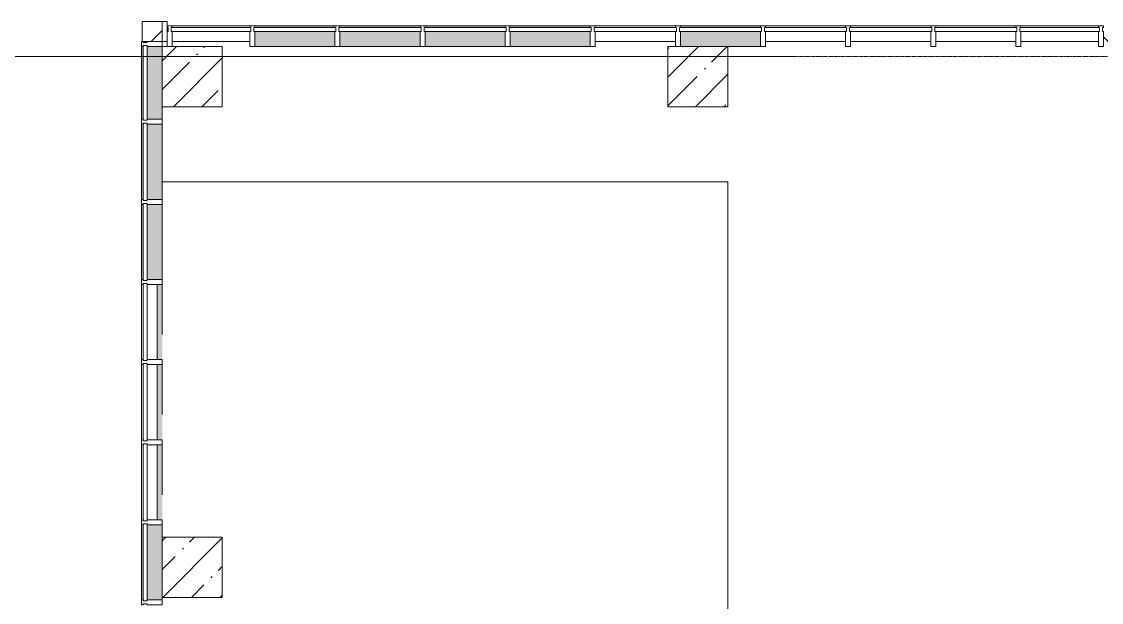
# Model space of a CAD drawing. Header units: millimetres. Extents: x 81548 to 272142, y -8553 to 29000.
# Drawn here: x 147787 to 158572, y 21550 to 27350 of the extents above; entities that cross this region are included whole.
import ezdxf

# ---------------------------------------------------------------- set-up
doc = ezdxf.new("R2010")
doc.units = ezdxf.units.MM
doc.linetypes.add('200_ШТРИХ__ш1_п0_6_', pattern=[800, 500, -300])
doc.linetypes.add('Осевая', pattern=[31.75, 6.35, -4.7625, 15.875, -4.7625])
for name, color, linetype, lineweight in [('A-DETL-MBND-1', 7, '200_ШТРИХ__ш1_п0_6_', 9), ('A-GLAZ-CURT-2', 7, 'Continuous', 5), ('A-GLAZ-CWMG-2', 7, 'Continuous', 5), ('A-WALL-3', 7, 'Continuous', 5), ('S-COLS-3', 7, 'Continuous', 5), ('Оси', 7, 'Continuous', 9), ('Оси-2', 7, 'Осевая', 9)]:
    doc.layers.add(name, color=color, linetype=linetype, lineweight=lineweight)
doc.layers.add('A-FLOR-1', color=7, linetype='Continuous', lineweight=5, true_color=0xaaaaaa)
doc.layers.add('A-GLAZ-CWMG-3', color=7, linetype='Continuous', lineweight=5, true_color=0x383e42)

# ---------------------------------------------------------------- blocks, each defined once
blk = doc.blocks.new('Прямоугольный импост - Импост структурный с накладкой - 190мм-22856805-2_10_3_птичка')
at = {"layer": 'A-GLAZ-CWMG-2'}
for p, q in [((0, 17), (-50, 17)), ((-50, 17), (-50, 0)), ((-50, 0), (-40, 0)), ((-40, 0), (-40, -40)), ((-10, -40), (-10, 0)), ((-10, 0), (0, 0)), ((0, 11), (0, 17)), ((-40, -40), (-50, -40)), ((-50, -40), (-50, -190)), ((0, -40), (-10, -40)), ((-50, -190), (0, -190))]:
    blk.add_line(p, q, dxfattribs=at)
blk = doc.blocks.new('Системная панель - Стекло - 40мм-22858580-2_10_3_птичка')
at = {"layer": 'A-GLAZ-CURT-2'}
for p, q in [((372.5, 40), (-372.5, 40)), ((-372.5, 40), (-372.5, 0)), ((-372.5, 0), (372.5, 0)), ((372.5, 0), (372.5, 40))]:
    blk.add_line(p, q, dxfattribs=at)
blk = doc.blocks.new('Системная панель - Стекло - 40мм-V46-2_10_3_птичка')
at = {"layer": 'A-GLAZ-CURT-2'}
for p, q in [((385, 40), (-385, 40)), ((-385, 40), (-385, 0)), ((-385, 0), (385, 0)), ((385, 0), (385, 40))]:
    blk.add_line(p, q, dxfattribs=at)
blk = doc.blocks.new('Прямоугольный импост - Импост структурный с накладкой - 190мм-22856798-2_10_3_птичка')
at = {"layer": 'A-GLAZ-CWMG-2'}
for p, q in [((-25, 0), (-25, 17)), ((-25, 17), (25, 17)), ((-15, 0), (-25, 0)), ((-15, -40), (-15, 0)), ((25, 0), (15, 0)), ((15, 0), (15, -40)), ((25, 17), (25, 0)), ((-25, -190), (-25, -40)), ((-25, -40), (-15, -40)), ((15, -40), (25, -40)), ((25, -40), (25, -190)), ((25, -190), (-25, -190))]:
    blk.add_line(p, q, dxfattribs=at)
blk = doc.blocks.new('Прямоугольный импост - Импост структурный с накладкой - 160мм-22858437-2_10_3_птичка')
at = {"layer": 'A-GLAZ-CWMG-2'}
for p, q in [((3854, 23925), (3854, 23175)), ((4011, 23925), (4011, 23175))]:
    blk.add_line(p, q, dxfattribs=at)
blk = doc.blocks.new('Системная панель - Стекло - 40мм-V47-2_10_3_птичка')
at = {"layer": 'A-GLAZ-CURT-2'}
for p, q in [((385, 40), (-385, 40)), ((-385, 40), (-385, 0)), ((-385, 0), (385, 0)), ((385, 0), (385, 40))]:
    blk.add_line(p, q, dxfattribs=at)
blk = doc.blocks.new('Системная панель - Стекло - 40мм-V48-2_10_3_птичка')
at = {"layer": 'A-GLAZ-CURT-2'}
h = blk.add_hatch(dxfattribs=at)
h.set_pattern_fill('FP_78', color=256, style=0, pattern_type=2)
h.set_pattern_definition([(135, (23850.1, -4371.1), (-1414.21, -1414.21), [1000, -3000]), (135, (24350.1, -5371.1), (-1414.21, -1414.21), [3000, -1000]), (135, (24850.1, -3371.1), (-1414.21, -1414.21), [1000, -3000])])
h.paths.add_polyline_path([(385, 40), (-385, 40), (-385, 0), (385, 0)])
for p, q in [((385, 40), (-385, 40)), ((-385, 40), (-385, 0)), ((-385, 0), (385, 0)), ((385, 0), (385, 40))]:
    blk.add_line(p, q, dxfattribs=at)
blk = doc.blocks.new('Системная панель - Стекло - 40мм-22856069-2_10_3_птичка')
at = {"layer": 'A-GLAZ-CURT-2'}
for p, q in [((397.5, 0), (-397.5, 0)), ((-397.5, 0), (-397.5, -40)), ((397.5, -40), (397.5, 0)), ((-397.5, -40), (397.5, -40))]:
    blk.add_line(p, q, dxfattribs=at)
blk = doc.blocks.new('Системная панель - Стекло - 40мм-22856070-2_10_3_птичка')
at = {"layer": 'A-GLAZ-CURT-2'}
h = blk.add_hatch(dxfattribs=at)
h.set_pattern_fill('FP_79', color=256, style=0, pattern_type=2)
h.set_pattern_definition([(45, (-9285, -26790), (-1414.21, 1414.21), [1000, -3000]), (45, (-10285, -27290), (-1414.21, 1414.21), [3000, -1000]), (45, (-8285, -27790), (-1414.21, 1414.21), [1000, -3000])])
h.paths.add_polyline_path([(410, -40), (410, 0), (-410, 0), (-410, -40)])
for p, q in [((410, 0), (-410, 0)), ((-410, 0), (-410, -40)), ((-410, -40), (410, -40)), ((410, -40), (410, 0))]:
    blk.add_line(p, q, dxfattribs=at)
blk = doc.blocks.new('Системная панель - Стекло - 40мм-V49-2_10_3_птичка')
at = {"layer": 'A-GLAZ-CURT-2'}
for p, q in [((410, 0), (-410, 0)), ((-410, 0), (-410, -40)), ((-410, -40), (410, -40)), ((410, -40), (410, 0))]:
    blk.add_line(p, q, dxfattribs=at)
blk = doc.blocks.new('Системная панель - Стекло - 40мм-22856305-2_10_3_птичка')
at = {"layer": 'A-GLAZ-CURT-2'}
h = blk.add_hatch(dxfattribs=at)
h.set_pattern_fill('FP_80', color=256, style=0, pattern_type=2)
h.set_pattern_definition([(45, (-11835.1, -26790), (-1414.21, 1414.21), [1000, -3000]), (45, (-12835.1, -27290), (-1414.21, 1414.21), [3000, -1000]), (45, (-10835.1, -27790), (-1414.21, 1414.21), [1000, -3000])])
h.paths.add_polyline_path([(410, -40), (410, 0), (-410, 0), (-410, -40), (312, -40)])
for p, q in [((410, 0), (-410, 0)), ((-410, 0), (-410, -40)), ((-410, -40), (410, -40)), ((410, -40), (410, 0))]:
    blk.add_line(p, q, dxfattribs=at)
blk = doc.blocks.new('Системная панель - Стекло - 40мм-V50-2_10_3_птичка')
at = {"layer": 'A-GLAZ-CURT-2'}
for p, q in [((410, 0), (-410, 0)), ((-410, 0), (-410, -40)), ((-410, -40), (410, -40)), ((410, -40), (410, 0))]:
    blk.add_line(p, q, dxfattribs=at)
blk = doc.blocks.new('Системная панель - Стекло - 40мм-V51-2_10_3_птичка')
at = {"layer": 'A-GLAZ-CURT-2'}
for p, q in [((397.5, 0), (-397.5, 0)), ((-397.5, 0), (-397.5, -40)), ((397.5, -40), (397.5, 0)), ((-397.5, -40), (397.5, -40))]:
    blk.add_line(p, q, dxfattribs=at)
blk = doc.blocks.new('Прямоугольный импост - Импост структурный с накладкой - 190мм-22856073-2_10_3_птичка')
at = {"layer": 'A-GLAZ-CWMG-2'}
for p, q in [((-50, 40), (-50, 190)), ((-50, 190), (0, 190)), ((0, 190), (0, 40)), ((-40, 40), (-50, 40)), ((-50, -17), (-50, 0)), ((-50, 0), (-40, 0)), ((-40, 0), (-40, 40)), ((-10, 40), (-10, 0)), ((0, 40), (-10, 40)), ((-10, 0), (0, 0)), ((0, 0), (0, -17)), ((0, -17), (-50, -17))]:
    blk.add_line(p, q, dxfattribs=at)
blk = doc.blocks.new('Прямоугольный импост - Импост структурный с накладкой - 160мм-22794259-2_10_3_птичка')
at = {"layer": 'A-GLAZ-CWMG-2'}
for p, q in [((4160, 27307), (4935, 27307)), ((4160, 27150), (4935, 27150))]:
    blk.add_line(p, q, dxfattribs=at)
blk = doc.blocks.new('Прямоугольный импост - Импост структурный с накладкой - 160мм-20149070-2_10_3_птичка')
at = {"layer": 'A-GLAZ-CWMG-2'}
for p, q in [((8385, 27307), (9185, 27307)), ((8385, 27150), (9185, 27150))]:
    blk.add_line(p, q, dxfattribs=at)
blk = doc.blocks.new('Прямоугольный импост - Импост структурный с накладкой - 160мм-22794460-2_10_3_птичка')
at = {"layer": 'A-GLAZ-CWMG-2'}
for p, q in [((10935, 27307), (11285, 27307)), ((10935, 27150), (11285, 27150))]:
    blk.add_line(p, q, dxfattribs=at)
blk = doc.blocks.new('Прямоугольный импост - Импост структурный с накладкой - 160мм-22794342-2_10_3_птичка')
at = {"layer": 'A-GLAZ-CWMG-2'}
for p, q in [((11285, 27307), (11735, 27307)), ((11285, 27150), (11735, 27150))]:
    blk.add_line(p, q, dxfattribs=at)
blk = doc.blocks.new('Прямоугольный импост - Импост структурный с накладкой - 190мм-22856065-2_10_3_птичка')
at = {"layer": 'A-GLAZ-CWMG-2'}
for p, q in [((-25, 40), (-25, 190)), ((-25, 190), (25, 190)), ((25, 190), (25, 40)), ((-15, 40), (-25, 40)), ((-25, -17), (-25, 0)), ((-25, 0), (-15, 0)), ((-15, 0), (-15, 40)), ((15, 40), (15, 0)), ((25, 40), (15, 40)), ((15, 0), (25, 0)), ((25, 0), (25, -17)), ((25, -17), (-25, -17))]:
    blk.add_line(p, q, dxfattribs=at)
blk = doc.blocks.new('Прямоугольный импост - Импост структурный с накладкой - 190мм-V52-2_10_3_птичка')
at = {"layer": 'A-GLAZ-CWMG-2'}
for p, q in [((-50, 190), (-50, 40)), ((0, 40), (0, 190)), ((-50, 40), (-40, 40)), ((-40, 0), (-50, 0)), ((-50, 0), (-50, -17)), ((-40, 40), (-40, 0)), ((-10, 0), (-10, 40)), ((-10, 40), (0, 40)), ((0, 0), (-10, 0)), ((0, -17), (0, 0)), ((-50, -17), (0, -17))]:
    blk.add_line(p, q, dxfattribs=at)
blk = doc.blocks.new('Системная панель - Стекло - 40мм-V75-2_10_3_птичка')
at = {"layer": 'A-GLAZ-CURT-2'}
h = blk.add_hatch(dxfattribs=at)
h.set_pattern_fill('FP_101', color=256, style=0, pattern_type=2)
h.set_pattern_definition([(135, (24650.1, -4371.1), (-1414.21, -1414.21), [1000, -3000]), (135, (25150.1, -5371.1), (-1414.21, -1414.21), [3000, -1000]), (135, (25650.1, -3371.1), (-1414.21, -1414.21), [1000, -3000])])
h.paths.add_polyline_path([(385, 40), (-385, 40), (-385, 0), (385, 0)])
for p, q in [((385, 40), (-385, 40)), ((-385, 40), (-385, 0)), ((-385, 0), (385, 0)), ((385, 0), (385, 40))]:
    blk.add_line(p, q, dxfattribs=at)
blk = doc.blocks.new('Прямоугольный импост - Импост структурный с накладкой - 190мм-V76-2_10_3_птичка')
at = {"layer": 'A-GLAZ-CWMG-3'}
for points in [[(3871, 24775), (3871, 25525), (3854, 25525), (3854, 24775)], [(4061, 24775), (4061, 25525), (3911, 25525), (3911, 24775)]]:
    blk.add_hatch(color=256, dxfattribs=at).paths.add_polyline_path(points)
at = {"layer": 'A-GLAZ-CWMG-2'}
for p, q in [((3854, 25525), (3854, 24775)), ((4061, 25525), (4061, 24775))]:
    blk.add_line(p, q, dxfattribs=at)
blk = doc.blocks.new('Системная панель - Стекло - 40мм-V77-2_10_3_птичка')
at = {"layer": 'A-GLAZ-CURT-2'}
for p, q in [((410, 0), (-410, 0)), ((-410, 0), (-410, -40)), ((-410, -40), (410, -40)), ((410, -40), (410, 0))]:
    blk.add_line(p, q, dxfattribs=at)
blk = doc.blocks.new('Прямоугольный импост - Импост структурный с накладкой - 190мм-23186024-2_10_3_птичка')
at = {"layer": 'A-GLAZ-CWMG-3'}
for points in [[(9790, 27290), (10035, 27290), (10035, 27307), (9235, 27307), (9235, 27290)], [(9790, 27100), (10035, 27100), (10035, 27250), (9235, 27250), (9235, 27100), (9710, 27100)]]:
    blk.add_hatch(color=256, dxfattribs=at).paths.add_polyline_path(points)
at = {"layer": 'A-GLAZ-CWMG-2'}
for p, q in [((9235, 27307), (10035, 27307)), ((9710, 27100), (10035, 27100))]:
    blk.add_line(p, q, dxfattribs=at)
blk = doc.blocks.new('Прямоугольный импост - Импост структурный с накладкой - 190мм-V78-2_10_3_птичка')
at = {"layer": 'A-GLAZ-CWMG-2'}
for p, q in [((-25, 40), (-25, 190)), ((25, 190), (25, 40)), ((-15, 40), (-25, 40)), ((-25, -17), (-25, 0)), ((-25, 0), (-15, 0)), ((-15, 0), (-15, 40)), ((15, 40), (15, 0)), ((25, 40), (15, 40)), ((15, 0), (25, 0)), ((25, 0), (25, -17)), ((25, -17), (-25, -17))]:
    blk.add_line(p, q, dxfattribs=at)
blk = doc.blocks.new('Системная панель - Стекло - 40мм-V79-2_10_3_птичка')
at = {"layer": 'A-GLAZ-CURT-2'}
for p, q in [((410, 0), (-410, 0)), ((-410, 0), (-410, -40)), ((-410, -40), (410, -40)), ((410, -40), (410, 0))]:
    blk.add_line(p, q, dxfattribs=at)
blk = doc.blocks.new('Прямоугольный импост - Импост структурный с накладкой - 190мм-V80-2_10_3_птичка')
at = {"layer": 'A-GLAZ-CWMG-3'}
for points in [[(7933, 27290), (8335, 27290), (8335, 27307), (7535, 27307), (7535, 27290)], [(7933, 27100), (8335, 27100), (8335, 27250), (7535, 27250), (7535, 27100)]]:
    blk.add_hatch(color=256, dxfattribs=at).paths.add_polyline_path(points)
at = {"layer": 'A-GLAZ-CWMG-2'}
for p, q in [((7535, 27307), (8335, 27307)), ((7535, 27100), (8335, 27100))]:
    blk.add_line(p, q, dxfattribs=at)
blk = doc.blocks.new('Системная панель - Стекло - 40мм-V105-2_10_3_птичка')
at = {"layer": 'A-GLAZ-CURT-2'}
for p, q in [((410, 0), (-410, 0)), ((-410, 0), (-410, -40)), ((-410, -40), (410, -40)), ((410, -40), (410, 0))]:
    blk.add_line(p, q, dxfattribs=at)
blk = doc.blocks.new('Системная панель - Стекло - 40мм-V106-2_10_3_птичка')
at = {"layer": 'A-GLAZ-CURT-2'}
for p, q in [((410, 0), (-410, 0)), ((-410, 0), (-410, -40)), ((-410, -40), (410, -40)), ((410, -40), (410, 0))]:
    blk.add_line(p, q, dxfattribs=at)
blk = doc.blocks.new('Прямоугольный импост - Импост структурный с накладкой - 190мм-22858574-2_10_3_птичка')
at = {"layer": 'A-GLAZ-CWMG-3'}
for points in [[(3871, 26375), (3871, 27100), (3854, 27100), (3854, 26375)], [(4061, 26375), (4060, 27100), (3911, 27100), (3911, 26375), (4060, 26375)]]:
    blk.add_hatch(color=256, dxfattribs=at).paths.add_polyline_path(points)
at = {"layer": 'A-GLAZ-CWMG-2'}
for p, q in [((3854, 27100), (3854, 26375)), ((4061, 26500), (4061, 26375))]:
    blk.add_line(p, q, dxfattribs=at)
blk = doc.blocks.new('BSC_Колонна _Прямоугольная - 200х200-22401950-2_10_3_птичка')
at = {"layer": 'S-COLS-3'}
h = blk.add_hatch(dxfattribs=at)
h.set_pattern_fill('FP_139', color=256, style=0, pattern_type=2)
h.set_pattern_definition([(45, (-3960, -27250), (-176.7767, 176.7767), [])])
h.paths.add_polyline_path([(100, -100), (100, 100), (-100, 100), (-100, -100)])
for p, q in [((100, 100), (-100, 100)), ((-100, 100), (-100, -100)), ((100, -100), (100, 100)), ((-100, -100), (100, -100))]:
    blk.add_line(p, q, dxfattribs=at)
blk = doc.blocks.new('Системная панель - Стекло - 40мм-V119-2_10_3_птичка')
at = {"layer": 'A-GLAZ-CURT-2'}
h = blk.add_hatch(dxfattribs=at)
h.set_pattern_fill('FP_140', color=256, style=0, pattern_type=2)
h.set_pattern_definition([(45, (-6735, -26790), (-1414.21, 1414.21), [1000, -3000]), (45, (-7735, -27290), (-1414.21, 1414.21), [3000, -1000]), (45, (-5735, -27790), (-1414.21, 1414.21), [1000, -3000])])
h.paths.add_polyline_path([(410, -40), (410, 0), (-410, 0), (-410, -40), (-159, -40)])
for p, q in [((410, 0), (-410, 0)), ((-410, 0), (-410, -40)), ((-410, -40), (410, -40)), ((410, -40), (410, 0))]:
    blk.add_line(p, q, dxfattribs=at)
blk = doc.blocks.new('Системная панель - Стекло - 40мм-V120-2_10_3_птичка')
at = {"layer": 'A-GLAZ-CURT-2'}
for p, q in [((385, 40), (-385, 40)), ((-385, 40), (-385, 0)), ((-385, 0), (385, 0)), ((385, 0), (385, 40))]:
    blk.add_line(p, q, dxfattribs=at)
blk = doc.blocks.new('BSC_Колонна _Прямоугольная - 600х600-V124-2_10_3_птичка')
at = {"layer": 'S-COLS-3'}
h = blk.add_hatch(dxfattribs=at)
h.set_pattern_fill('FP_143', color=256, style=0, pattern_type=2)
h.set_pattern_definition([(45, (-9410, -26800), (-285.123, 285.123), []), (45, (-9124.88, -26800), (-285.123, 285.123), [504.031, -100.806, 16.764, -84.042])])
h.paths.add_polyline_path([(-300, -300), (300, -300), (300, 300), (-300, 300)])
for p, q in [((300, 300), (-300, 300)), ((-300, 300), (-300, -300)), ((300, -300), (300, 300)), ((-300, -300), (300, -300))]:
    blk.add_line(p, q, dxfattribs=at)
blk = doc.blocks.new('BSC_Колонна _Прямоугольная - 600х600-V125-2_10_3_птичка')
at = {"layer": 'S-COLS-3'}
h = blk.add_hatch(dxfattribs=at)
h.set_pattern_fill('FP_144', color=256, style=0, pattern_type=2)
h.set_pattern_definition([(45, (-4360, -26800), (-285.123, 285.123), []), (45, (-4074.88, -26800), (-285.123, 285.123), [504.031, -100.806, 16.764, -84.042])])
h.paths.add_polyline_path([(-300, -300), (300, -300), (300, 300), (-300, 300), (-300, 39)])
for p, q in [((300, 300), (-300, 300)), ((-300, 300), (-300, -300)), ((300, -300), (300, 300)), ((-300, -300), (300, -300))]:
    blk.add_line(p, q, dxfattribs=at)
blk = doc.blocks.new('BSC_Колонна _Прямоугольная - 600х600-V126-2_10_3_птичка')
at = {"layer": 'S-COLS-3'}
h = blk.add_hatch(dxfattribs=at)
h.set_pattern_fill('FP_146', color=256, style=0, pattern_type=2)
h.set_pattern_definition([(45, (-4360, -21900), (-285.123, 285.123), []), (45, (-4074.88, -21900), (-285.123, 285.123), [504.031, -100.806, 16.764, -84.042])])
h.paths.add_polyline_path([(-300, -300), (300, -300), (300, 300), (-300, 300), (-300, -267)])
for p, q in [((300, 300), (-300, 300)), ((-300, 300), (-300, -300)), ((300, -300), (300, 300)), ((-300, -300), (300, -300))]:
    blk.add_line(p, q, dxfattribs=at)
blk = doc.blocks.new('Системная панель - Стекло - 40мм-V134-2_10_3_птичка')
at = {"layer": 'A-GLAZ-CURT-2'}
for p, q in [((385, 40), (-385, 40)), ((-385, 40), (-385, 0)), ((-385, 0), (385, 0)), ((385, 0), (385, 40))]:
    blk.add_line(p, q, dxfattribs=at)
blk = doc.blocks.new('Прямоугольный импост - Импост структурный с накладкой - 190мм-V135-2_10_3_птичка')
at = {"layer": 'A-GLAZ-CWMG-3'}
for points in [[(3871, 21575), (3871, 22325), (3854, 22325), (3854, 21575)], [(4061, 21575), (4060, 22325), (3911, 22325), (3911, 21575), (4060, 21575)]]:
    blk.add_hatch(color=256, dxfattribs=at).paths.add_polyline_path(points)
at = {"layer": 'A-GLAZ-CWMG-2'}
for p, q in [((3854, 22325), (3854, 21575)), ((4061, 22325), (4061, 22200)), ((4061, 21600), (4061, 21575))]:
    blk.add_line(p, q, dxfattribs=at)
blk = doc.blocks.new('Прямоугольный импост - Импост структурный с накладкой - 190мм-V153-2_10_3_птичка')
at = {"layer": 'A-DETL-MBND-1'}
blk.add_hatch(color=256, dxfattribs=at).paths.add_polyline_path([(4061, 23975), (4061, 24725), (4011, 24725), (4011, 23975)])
blk.add_line((4061, 24725), (4061, 23975), dxfattribs=at)

msp = doc.modelspace()

# ---------------------------------------------------------------- hatches: boundary and pattern name
at = {"layer": 'A-WALL-3'}
h = msp.add_hatch(dxfattribs=at)
h.set_pattern_fill('FP_65', color=256, style=0, pattern_type=2)
h.set_pattern_definition([(135, (145131.52, 0), (-176.7767, -176.7767), [])])
h.paths.add_polyline_path([(158635.5, 27150), (158841.5, 27150), (158841.5, 27350), (158591.8, 27350), (158591.8, 27150)])
h.paths.add_polyline_path([(149191.5, 27150), (149241.5, 27150), (149241.5, 27350), (149191.5, 27350)])

# ---------------------------------------------------------------- linework, layer by layer
at = {"layer": 'A-FLOR-1'}
for p, q in [((154841.5, 25750), (149192.6, 25750)), ((154841.5, 20770), (154841.5, 25750))]:
    msp.add_line(p, q, dxfattribs=at)
at = {"layer": 'A-WALL-3'}
for p, q in [((149241.5, 27350), (149191.5, 27350)), ((149241.5, 27150), (149241.5, 27350)), ((149191.5, 27150), (149241.5, 27150))]:
    msp.add_line(p, q, dxfattribs=at)
at = {"layer": 'Оси'}
msp.add_line((143020.5, 27000), (155520.5, 27000), dxfattribs=at)
at = {"layer": 'Оси-2'}
msp.add_line((155520.5, 27000), (166491.5, 27000), dxfattribs=at)

# ---------------------------------------------------------------- block references
at = {"layer": 'A-DETL-MBND-1'}
for p in [(145131.5, 0), (145131.5, -800), (145131.5, -1600)]:
    msp.add_blockref('Прямоугольный импост - Импост структурный с накладкой - 190мм-V153-2_10_3_птичка', p, dxfattribs=at)
at = {"layer": 'A-GLAZ-CURT-2'}
for name, p in [('Системная панель - Стекло - 40мм-22856069-2_10_3_птичка', (149679, 27290)), ('Системная панель - Стекло - 40мм-V106-2_10_3_птичка', (150516.5, 27290)), ('Системная панель - Стекло - 40мм-V119-2_10_3_птичка', (151366.5, 27290)), ('Системная панель - Стекло - 40мм-V105-2_10_3_птичка', (152216.5, 27290)), ('Системная панель - Стекло - 40мм-V79-2_10_3_птичка', (153066.5, 27290)), ('Системная панель - Стекло - 40мм-22856070-2_10_3_птичка', (153916.5, 27290)), ('Системная панель - Стекло - 40мм-V77-2_10_3_птичка', (154766.5, 27290)), ('Системная панель - Стекло - 40мм-V49-2_10_3_птичка', (155616.5, 27290)), ('Системная панель - Стекло - 40мм-22856305-2_10_3_птичка', (156466.6, 27290)), ('Системная панель - Стекло - 40мм-V50-2_10_3_птичка', (157316.8, 27290)), ('Системная панель - Стекло - 40мм-V51-2_10_3_птичка', (158154.3, 27290))]:
    msp.add_blockref(name, p, dxfattribs=at)
at = {"layer": 'A-GLAZ-CURT-2', "rotation": 269.9999999999999}
for name, p in [('Системная панель - Стекло - 40мм-22858580-2_10_3_птичка', (149002.6, 26737.6)), ('Системная панель - Стекло - 40мм-V120-2_10_3_птичка', (149002.6, 25950.1)), ('Системная панель - Стекло - 40мм-V75-2_10_3_птичка', (149002.6, 25150.1)), ('Системная панель - Стекло - 40мм-V48-2_10_3_птичка', (149002.6, 24350.1)), ('Системная панель - Стекло - 40мм-V46-2_10_3_птичка', (149002.6, 23550.1)), ('Системная панель - Стекло - 40мм-V47-2_10_3_птичка', (149002.6, 22750.1)), ('Системная панель - Стекло - 40мм-V134-2_10_3_птичка', (149002.6, 21950.1))]:
    msp.add_blockref(name, p, dxfattribs=at)
at = {"layer": 'A-GLAZ-CWMG-2'}
for name, p, rotation in [('Прямоугольный импост - Импост структурный с накладкой - 190мм-V52-2_10_3_птичка', (149241.5, 27290), 180), ('Прямоугольный импост - Импост структурный с накладкой - 190мм-22856805-2_10_3_птичка', (149002.6, 27150.1), 89.99999999999991)]:
    msp.add_blockref(name, p, dxfattribs=dict(at, rotation=rotation))
for name, p in [('Прямоугольный импост - Импост структурный с накладкой - 160мм-22794259-2_10_3_птичка', (145131.5, 0)), ('Прямоугольный импост - Импост структурный с накладкой - 190мм-V80-2_10_3_птичка', (142581.5, 0)), ('Прямоугольный импост - Импост структурный с накладкой - 190мм-V80-2_10_3_птичка', (143431.5, 0)), ('Прямоугольный импост - Импост структурный с накладкой - 190мм-V80-2_10_3_птичка', (144281.5, 0)), ('Прямоугольный импост - Импост структурный с накладкой - 190мм-V80-2_10_3_птичка', (145131.5, 0)), ('Прямоугольный импост - Импост структурный с накладкой - 160мм-20149070-2_10_3_птичка', (145131.5, 0)), ('Прямоугольный импост - Импост структурный с накладкой - 190мм-23186024-2_10_3_птичка', (145131.5, 0)), ('Прямоугольный импост - Импост структурный с накладкой - 160мм-20149070-2_10_3_птичка', (146831.5, 0)), ('Прямоугольный импост - Импост структурный с накладкой - 160мм-22794460-2_10_3_птичка', (145131.5, 0)), ('Прямоугольный импост - Импост структурный с накладкой - 160мм-22794342-2_10_3_птичка', (145131.5, 0)), ('Прямоугольный импост - Импост структурный с накладкой - 160мм-20149070-2_10_3_птичка', (148531.8, 0)), ('Прямоугольный импост - Импост структурный с накладкой - 160мм-22794259-2_10_3_птичка', (153606.8, 0)), ('Прямоугольный импост - Импост структурный с накладкой - 190мм-22858574-2_10_3_птичка', (145131.5, 0)), ('Прямоугольный импост - Импост структурный с накладкой - 190мм-V76-2_10_3_птичка', (145131.5, 800)), ('Прямоугольный импост - Импост структурный с накладкой - 190мм-V76-2_10_3_птичка', (145131.5, 0)), ('Прямоугольный импост - Импост структурный с накладкой - 160мм-22858437-2_10_3_птичка', (145131.5, 800)), ('Прямоугольный импост - Импост структурный с накладкой - 160мм-22858437-2_10_3_птичка', (145131.5, 0)), ('Прямоугольный импост - Импост структурный с накладкой - 160мм-22858437-2_10_3_птичка', (145131.5, -800)), ('Прямоугольный импост - Импост структурный с накладкой - 190мм-V135-2_10_3_птичка', (145131.5, 0))]:
    msp.add_blockref(name, p, dxfattribs=at)
at = {"layer": 'A-GLAZ-CWMG-2', "extrusion": (0, 0, -1)}
for name, p, rotation in [('Прямоугольный импост - Импост структурный с накладкой - 190мм-22856065-2_10_3_птичка', (-150091.5, 27290), 180), ('Прямоугольный импост - Импост структурный с накладкой - 190мм-22856065-2_10_3_птичка', (-150941.5, 27290), 180), ('Прямоугольный импост - Импост структурный с накладкой - 190мм-22856065-2_10_3_птичка', (-151791.5, 27290), 180), ('Прямоугольный импост - Импост структурный с накладкой - 190мм-22856065-2_10_3_птичка', (-152641.5, 27290), 180), ('Прямоугольный импост - Импост структурный с накладкой - 190мм-22856065-2_10_3_птичка', (-153491.5, 27290), 180), ('Прямоугольный импост - Импост структурный с накладкой - 190мм-V78-2_10_3_птичка', (-154341.5, 27290), 180), ('Прямоугольный импост - Импост структурный с накладкой - 190мм-22856065-2_10_3_птичка', (-155191.5, 27290), 180), ('Прямоугольный импост - Импост структурный с накладкой - 190мм-22856065-2_10_3_птичка', (-156041.5, 27290), 180), ('Прямоугольный импост - Импост структурный с накладкой - 190мм-22856065-2_10_3_птичка', (-156891.8, 27290), 180), ('Прямоугольный импост - Импост структурный с накладкой - 190мм-22856065-2_10_3_птичка', (-157741.8, 27290), 180), ('Прямоугольный импост - Импост структурный с накладкой - 190мм-22856073-2_10_3_птичка', (-158591.8, 27290), 180), ('Прямоугольный импост - Импост структурный с накладкой - 190мм-22856798-2_10_3_птичка', (-149002.6, 26350.1), 270.0000000000001), ('Прямоугольный импост - Импост структурный с накладкой - 190мм-22856798-2_10_3_птичка', (-149002.6, 25550.1), 270.0000000000001), ('Прямоугольный импост - Импост структурный с накладкой - 190мм-22856798-2_10_3_птичка', (-149002.6, 24750.1), 270.0000000000001), ('Прямоугольный импост - Импост структурный с накладкой - 190мм-22856798-2_10_3_птичка', (-149002.6, 23950.1), 270.0000000000001), ('Прямоугольный импост - Импост структурный с накладкой - 190мм-22856798-2_10_3_птичка', (-149002.6, 23150.1), 270.0000000000001), ('Прямоугольный импост - Импост структурный с накладкой - 190мм-22856798-2_10_3_птичка', (-149002.6, 22350.1), 270.0000000000001), ('Прямоугольный импост - Импост структурный с накладкой - 190мм-22856798-2_10_3_птичка', (-149002.6, 21550.1), 270.0000000000001)]:
    msp.add_blockref(name, p, dxfattribs=dict(at, rotation=rotation))
at = {"layer": 'S-COLS-3'}
for name, p in [('BSC_Колонна _Прямоугольная - 200х200-22401950-2_10_3_птичка', (149091.5, 27250)), ('BSC_Колонна _Прямоугольная - 600х600-V125-2_10_3_птичка', (149491.5, 26800)), ('BSC_Колонна _Прямоугольная - 600х600-V124-2_10_3_птичка', (154541.5, 26800)), ('BSC_Колонна _Прямоугольная - 600х600-V126-2_10_3_птичка', (149491.5, 21900))]:
    msp.add_blockref(name, p, dxfattribs=at)

doc.saveas('drawing.dxf')
